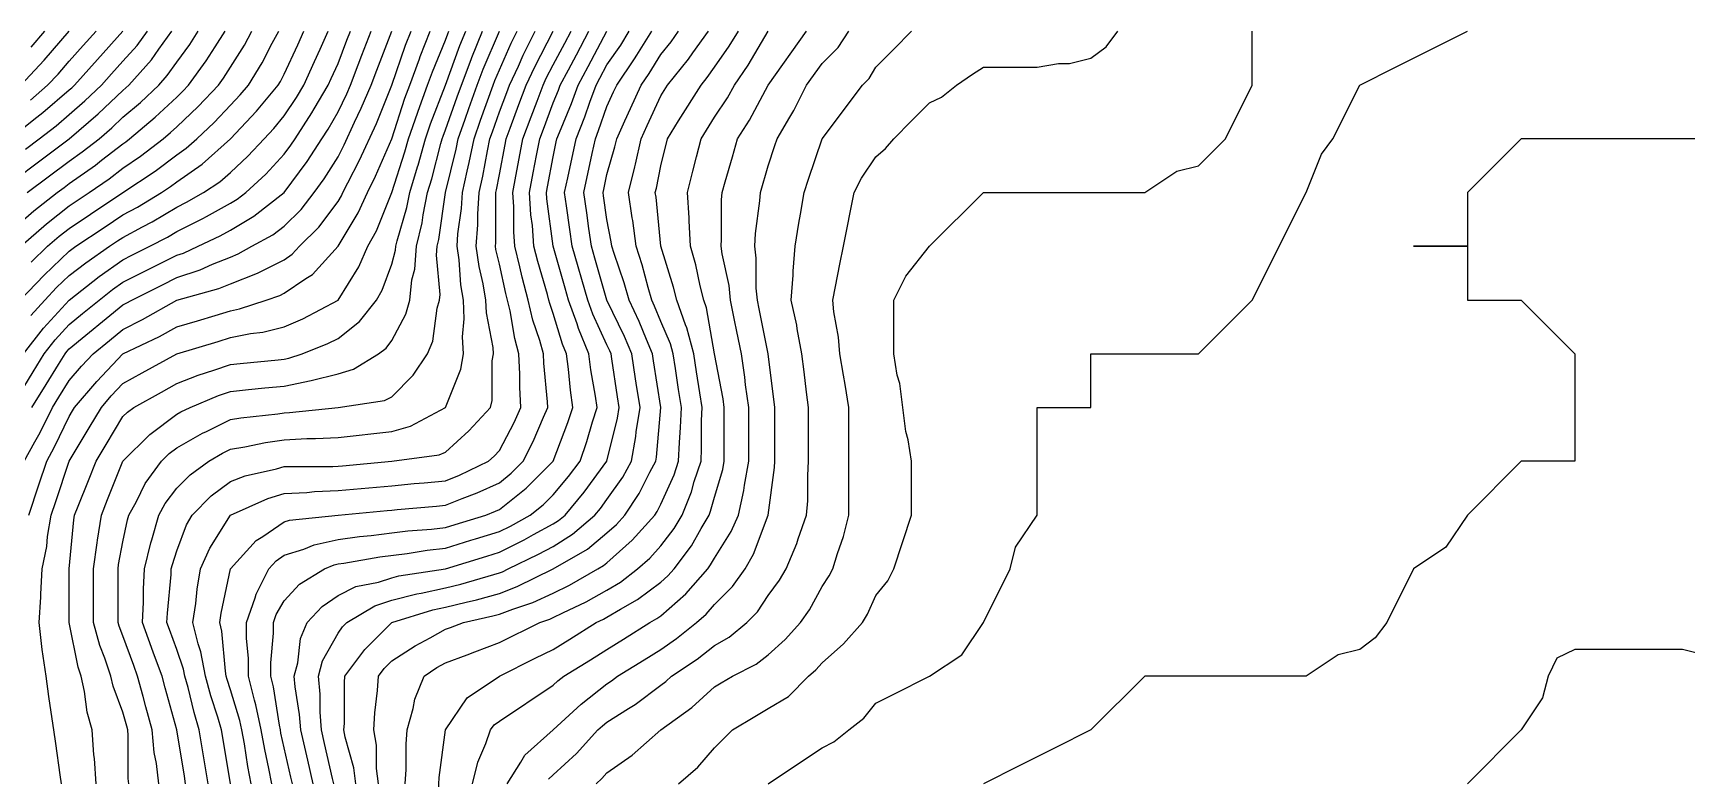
# Model space of a CAD drawing. Header units: inches. Extents: x 794995 to 811195, y 2485918 to 2508058.
# Drawn here: x 798725 to 799648, y 2490301 to 2490717 of the extents above; entities that cross this region are included whole.
import ezdxf

# ---------------------------------------------------------------- set-up
doc = ezdxf.new("R2010")
doc.units = ezdxf.units.IN
doc.header["$MEASUREMENT"] = 0
doc.layers.add('contour', color=7, linetype='Continuous')

msp = doc.modelspace()

# ---------------------------------------------------------------- linework, layer by layer
at = {"layer": 'contour'}
for points in [[(798715.16, 2490660.86), (798727.16, 2490670.36), (798730.53, 2490673), (798745.16, 2490685.63), (798746.62, 2490686.9), (798748.16, 2490688.36), (798760.95, 2490702.57), (798775.16, 2490718.36)], [(798715.16, 2490635.86), (798728.02, 2490645.5), (798745.16, 2490658.36), (798761.31, 2490672.21), (798775.16, 2490685.36), (798776.78, 2490686.74), (798778.49, 2490688.36), (798791.04, 2490702.48), (798795.16, 2490708.36), (798802.43, 2490718.36)], [(798715.16, 2490609.27), (798725.4, 2490618.12), (798738.49, 2490628.36), (798742.3, 2490631.22), (798745.16, 2490633.36), (798759.79, 2490643.73), (798763.16, 2490646.36), (798775.16, 2490655.63), (798776.78, 2490656.74), (798778.91, 2490658.36), (798793.16, 2490670.36), (798805.16, 2490681.69), (798808.59, 2490684.93), (798811.83, 2490688.36), (798821.61, 2490701.91), (798826.59, 2490709.79), (798832.16, 2490718.36)], [(798715.16, 2490512.11), (798725.16, 2490528.36), (798731.31, 2490538.36), (798737.33, 2490546.19), (798745.16, 2490554.73), (798752.66, 2490560.86), (798761.83, 2490568.36), (798769.31, 2490574.22), (798775.16, 2490578.36), (798788.49, 2490585.03), (798795.16, 2490588.36), (798805.16, 2490593.36), (798808.91, 2490594.61), (798817.16, 2490598.36), (798829.35, 2490604.17), (798835.16, 2490607.36), (798848.28, 2490615.24), (798865.16, 2490628.36), (798877.89, 2490645.63), (798886.16, 2490658.36), (798889.7, 2490663.82), (798895.16, 2490673.36), (798900.02, 2490683.5), (798902.08, 2490688.36), (798906.41, 2490699.61), (798908.49, 2490705.03), (798913.62, 2490718.36)], [(798717.89, 2490568.36), (798731.21, 2490582.31), (798745.16, 2490595.63), (798746.7, 2490596.82), (798748.91, 2490598.36), (798764.66, 2490608.86), (798775.16, 2490615.86), (798783.27, 2490620.25), (798796.59, 2490628.36), (798801.73, 2490631.79), (798805.16, 2490634.36), (798819.28, 2490644.24), (798835.16, 2490658.36), (798849.7, 2490673.82), (798861.83, 2490688.36), (798863.09, 2490690.43), (798865.16, 2490694.36), (798872.66, 2490710.86), (798876.07, 2490718.36)], [(798718.16, 2490688.36), (798731.31, 2490702.21), (798745.16, 2490718.36)], [(798718.16, 2490598.36), (798732.6, 2490610.92), (798745.16, 2490620.86), (798749.66, 2490623.86), (798756.41, 2490628.36), (798767.47, 2490636.05), (798775.16, 2490642), (798784.89, 2490648.63), (798797.66, 2490658.36), (798801.73, 2490661.79), (798805.16, 2490665.03), (798817.16, 2490676.36), (798828.49, 2490688.36), (798831.29, 2490692.23), (798835.16, 2490698.36), (798842.9, 2490710.62), (798847.16, 2490718.36)], [(798719.77, 2490538.36), (798730.81, 2490552.71), (798745.16, 2490568.36), (798761.99, 2490581.53), (798775.16, 2490590.86), (798780.16, 2490593.36), (798790.16, 2490598.36), (798800.02, 2490603.5), (798805.16, 2490606.54), (798819.7, 2490613.82), (798821.83, 2490615.03), (798835.16, 2490622.36), (798838.91, 2490624.61), (798843.73, 2490628.36), (798854.81, 2490638.71), (798865.16, 2490649.79), (798868.8, 2490654.72), (798871.16, 2490658.36), (798880.61, 2490672.91), (798881.83, 2490675.03), (798889.7, 2490688.36), (798891.41, 2490692.11), (798895.16, 2490700.36), (798900.16, 2490713.36), (798902.08, 2490718.36)], [(798720.16, 2490478.36), (798726.07, 2490489.27), (798729.01, 2490494.51), (798735.93, 2490508.36), (798739.44, 2490514.08), (798745.16, 2490523.36), (798752.02, 2490531.5), (798758.49, 2490538.36), (798767.66, 2490545.86), (798775.16, 2490552), (798786.07, 2490557.45), (798805.16, 2490568.36), (798828.73, 2490574.79), (798835.16, 2490577.36), (798850.16, 2490583.36), (798865.16, 2490590.86), (798869.6, 2490593.92), (798873.73, 2490598.36), (798884.44, 2490609.07), (798895.16, 2490623.36), (798897.03, 2490626.49), (798897.89, 2490628.36), (798900.61, 2490633.82), (798907.16, 2490646.36), (798916.59, 2490666.93), (798925.16, 2490688.36), (798932.85, 2490710.67), (798935.87, 2490718.36)], [(798720.87, 2490652.65), (798728.49, 2490658.36), (798737.84, 2490665.68), (798745.16, 2490672), (798753.94, 2490679.58), (798763.16, 2490688.36), (798768.84, 2490694.68), (798775.16, 2490701.7), (798783.05, 2490710.47), (798788.8, 2490718.36)], [(798721.83, 2490628.36), (798745.16, 2490645.86), (798752.48, 2490651.04), (798761.83, 2490658.36), (798769, 2490664.52), (798775.16, 2490670.36), (798784.89, 2490678.63), (798795.16, 2490688.36), (798799.86, 2490693.65), (798805.16, 2490701.22), (798812.43, 2490711.09), (798817.16, 2490718.36)], [(798722.66, 2490448.36), (798728.28, 2490465.24), (798732.66, 2490478.36), (798737.05, 2490486.47), (798745.16, 2490503.36), (798747.03, 2490506.49), (798748.16, 2490508.36), (798760.56, 2490522.96), (798775.16, 2490538.36), (798795.48, 2490548.04), (798805.16, 2490553.36), (798816.7, 2490556.82), (798826.59, 2490559.79), (798835.16, 2490562.36), (798840.16, 2490563.36), (798855.16, 2490568.36), (798862.66, 2490570.86), (798865.16, 2490572.11), (798877.16, 2490580.36), (798880.87, 2490582.65), (798895.16, 2490598.36), (798906.41, 2490617.11), (798911.52, 2490628.36), (798916.07, 2490637.45), (798925.16, 2490658.36), (798932.48, 2490681.04), (798935.16, 2490688.36), (798940.53, 2490703), (798941.04, 2490704.24), (798946.59, 2490718.36)], [(798723.53, 2490679.99), (798733.16, 2490688.36), (798739, 2490694.52), (798745.16, 2490701.7), (798753.05, 2490710.47), (798760.16, 2490718.36)], [(798723.73, 2490559.79), (798731.52, 2490568.36), (798738.18, 2490575.34), (798745.16, 2490582), (798754.39, 2490589.13), (798767.66, 2490598.36), (798772.16, 2490601.36), (798775.16, 2490603.36), (798786.07, 2490609.27), (798791.44, 2490612.08), (798805.16, 2490620.18), (798810.61, 2490622.91), (798820.16, 2490628.36), (798829.16, 2490634.36), (798835.16, 2490639.61), (798844.84, 2490648.68), (798853.91, 2490658.36), (798859.35, 2490664.17), (798865.16, 2490671.22), (798872.02, 2490681.5), (798876.07, 2490688.36), (798882.03, 2490701.49), (798885.16, 2490708.36), (798889.7, 2490718.36)], [(798723.94, 2490709.58), (798731.52, 2490718.36)], [(798723.94, 2490589.58), (798733.16, 2490598.36), (798739.58, 2490603.94), (798745.16, 2490608.36), (798757.16, 2490616.36), (798775.16, 2490628.36), (798793.16, 2490640.36), (798805.16, 2490649.36), (798810.45, 2490653.07), (798816.41, 2490658.36), (798826.07, 2490667.45), (798835.16, 2490677.11), (798840.61, 2490682.91), (798845.16, 2490688.36), (798852.75, 2490700.78), (798858.49, 2490711.69), (798862.16, 2490718.36)], [(798724.39, 2490508.36), (798732.3, 2490521.22), (798739.16, 2490532.36), (798742.85, 2490538.36), (798743.85, 2490539.67), (798745.16, 2490541.09), (798775.16, 2490565.63), (798776.98, 2490566.54), (798780.16, 2490568.36), (798796.83, 2490576.69), (798805.16, 2490580.86), (798818.28, 2490585.24), (798825.16, 2490588.36), (798835.16, 2490592.36), (798839.44, 2490594.07), (798847.16, 2490598.36), (798858.73, 2490604.79), (798865.16, 2490609.61), (798874.53, 2490618.99), (798881.83, 2490628.36), (798887.42, 2490636.1), (798895.16, 2490648.36), (798898.59, 2490654.93), (798904.39, 2490667.59), (798908.13, 2490675.39), (798913.62, 2490688.36), (798916.83, 2490696.69), (798925.16, 2490718.36)], [(798740.87, 2490298.36), (798740.16, 2490303.36), (798737.66, 2490320.86), (798736.59, 2490328.36), (798735.16, 2490338.36), (798733.91, 2490347.11), (798732.3, 2490358.36), (798730.16, 2490373.36), (798728.49, 2490388.36), (798729.28, 2490402.48), (798729.44, 2490404.08), (798730.16, 2490418.36), (798732.66, 2490430.86), (798733.16, 2490436.36), (798735.16, 2490448.36), (798737.66, 2490455.86), (798745.16, 2490478.36), (798756.41, 2490497.11), (798763.16, 2490508.36), (798768.67, 2490514.85), (798775.16, 2490521.7), (798785.87, 2490527.65), (798805.16, 2490538.36), (798828.24, 2490545.28), (798835.16, 2490547.36), (798846.41, 2490549.61), (798853.16, 2490550.36), (798865.16, 2490553.36), (798875.59, 2490557.93), (798895.16, 2490568.36), (798906.7, 2490586.82), (798911.83, 2490598.36), (798916.59, 2490606.93), (798925.16, 2490628.36), (798932.48, 2490651.04), (798934.53, 2490658.36), (798939.44, 2490672.65), (798939.79, 2490673.73), (798945.16, 2490688.36), (798947.84, 2490695.68), (798955.16, 2490713.36), (798956.49, 2490717.03), (798957.03, 2490718.36)], [(798760.16, 2490298.36), (798759.28, 2490312.48), (798759.01, 2490314.51), (798758.02, 2490328.36), (798755.16, 2490338.36), (798753.73, 2490349.79), (798751.83, 2490358.36), (798750.16, 2490363.36), (798745.16, 2490388.36), (798745.16, 2490418.36), (798747.77, 2490445.75), (798748.16, 2490448.36), (798750.16, 2490453.36), (798755.87, 2490467.65), (798760.16, 2490478.36), (798765.78, 2490487.74), (798775.16, 2490503.36), (798777.66, 2490505.86), (798781.16, 2490508.36), (798796.59, 2490516.93), (798805.16, 2490521.7), (798817.16, 2490526.36), (798825.93, 2490529.13), (798835.16, 2490532.36), (798840.61, 2490532.91), (798861.83, 2490535.03), (798865.16, 2490535.36), (798867.66, 2490535.86), (798875.16, 2490538.36), (798889.44, 2490544.08), (798895.16, 2490546.93), (798907.16, 2490556.36), (798916.59, 2490568.36), (798919.7, 2490573.82), (798925.16, 2490588.36), (798927.3, 2490596.22), (798927.47, 2490598.36), (798928.16, 2490601.36), (798933.49, 2490620.03), (798935.16, 2490628.36), (798939.44, 2490642.65), (798939.79, 2490643.73), (798943.91, 2490658.36), (798946.79, 2490666.73), (798955.16, 2490688.36), (798963.16, 2490710.36), (798966.41, 2490718.36)], [(798778.49, 2490298.36), (798778.16, 2490301.36), (798778.16, 2490325.36), (798777.89, 2490328.36), (798777.3, 2490330.5), (798775.16, 2490338.36), (798769.7, 2490352.91), (798768.49, 2490358.36), (798765.16, 2490368.36), (798762.3, 2490375.5), (798758.8, 2490388.36), (798758.8, 2490418.36), (798760.76, 2490432.76), (798761.04, 2490434.24), (798763.16, 2490448.36), (798766.59, 2490456.93), (798775.16, 2490478.36), (798790.16, 2490493.36), (798805.16, 2490504.61), (798807.56, 2490505.96), (798812.66, 2490508.36), (798828.49, 2490515.03), (798835.16, 2490517.36), (798845.16, 2490518.36), (798854.25, 2490519.27), (798865.16, 2490520.36), (798880.16, 2490523.36), (798895.16, 2490527.11), (798903.73, 2490529.79), (798917.66, 2490538.36), (798922, 2490541.52), (798925.16, 2490545.86), (798932.98, 2490560.54), (798935.16, 2490568.36), (798936.41, 2490579.61), (798938.02, 2490585.5), (798939.01, 2490598.36), (798942.03, 2490611.49), (798942.66, 2490615.86), (798945.16, 2490628.36), (798947.47, 2490636.05), (798952.55, 2490655.75), (798953.28, 2490658.36), (798953.76, 2490659.76), (798955.16, 2490663.36), (798961.68, 2490681.84), (798963.98, 2490688.36), (798969.44, 2490702.65), (798969.83, 2490703.69), (798975.78, 2490718.36)], [(798795.16, 2490298.36), (798793.91, 2490309.61), (798792.66, 2490315.86), (798791.52, 2490328.36), (798788.02, 2490341.22), (798786.41, 2490347.11), (798783.34, 2490358.36), (798781.16, 2490364.36), (798775.16, 2490380.86), (798773.02, 2490386.22), (798772.43, 2490388.36), (798772.43, 2490418.36), (798772.76, 2490420.76), (798775.16, 2490433.36), (798777.77, 2490445.75), (798778.49, 2490448.36), (798782.66, 2490455.86), (798787.66, 2490465.86), (798796.59, 2490478.36), (798800.87, 2490482.65), (798805.16, 2490485.86), (798819.56, 2490493.96), (798821.83, 2490495.03), (798835.16, 2490501.69), (798840.87, 2490502.65), (798861.63, 2490504.83), (798865.16, 2490505.36), (798868.02, 2490505.5), (798895.16, 2490508.36), (798921.16, 2490512.36), (798925.16, 2490514.36), (798937.16, 2490526.36), (798945.16, 2490538.36), (798948.1, 2490545.42), (798950.54, 2490563.75), (798951.83, 2490568.36), (798952.16, 2490571.36), (798950.16, 2490593.36), (798950.54, 2490598.36), (798951.41, 2490602.11), (798955.16, 2490628.36), (798961.01, 2490652.51), (798962.22, 2490658.36), (798966.07, 2490669.27), (798968.2, 2490675.32), (798972.81, 2490688.36), (798976.22, 2490697.3), (798985.16, 2490718.36)], [(798810.16, 2490298.36), (798809.44, 2490302.65), (798805.16, 2490328.36), (798798.73, 2490351.93), (798796.98, 2490358.36), (798792.3, 2490371.22), (798791.16, 2490374.36), (798786.07, 2490388.36), (798786.59, 2490399.79), (798786.59, 2490406.93), (798787.16, 2490418.36), (798790.76, 2490432.76), (798791.31, 2490434.51), (798795.16, 2490448.36), (798798.73, 2490454.79), (798805.16, 2490463.36), (798812.66, 2490470.86), (798823.16, 2490478.36), (798830.71, 2490482.81), (798835.16, 2490485.03), (798843.16, 2490486.36), (798854.72, 2490488.8), (798865.16, 2490490.36), (798877.79, 2490490.99), (798882.53, 2490490.99), (798895.16, 2490491.7), (798925.16, 2490495.03), (798935.59, 2490497.93), (798955.16, 2490508.36), (798963.73, 2490529.79), (798965.16, 2490538.36), (798964.63, 2490547.84), (798965.59, 2490557.93), (798965.16, 2490568.36), (798963.73, 2490576.93), (798962.66, 2490590.86), (798961.59, 2490598.36), (798962.08, 2490605.28), (798963.98, 2490619.54), (798964.53, 2490628.36), (798967.16, 2490640.36), (798968.33, 2490645.19), (798971.04, 2490658.36), (798974.72, 2490668.8), (798981.63, 2490688.36), (798982.61, 2490690.91), (798985.16, 2490696.93), (798991.83, 2490711.69), (798995.16, 2490718.36)], [(798822.66, 2490298.36), (798817.66, 2490328.36), (798814.84, 2490338.04), (798811.48, 2490352.05), (798809.77, 2490358.36), (798809.03, 2490362.23), (798805.16, 2490373.36), (798801.16, 2490384.36), (798799.7, 2490388.36), (798799.94, 2490393.58), (798802, 2490415.2), (798802.16, 2490418.36), (798802.76, 2490420.76), (798805.16, 2490428.36), (798810.61, 2490442.91), (798813.73, 2490448.36), (798824.44, 2490459.07), (798835.16, 2490467.11), (798843.34, 2490470.18), (798860.87, 2490474.07), (798865.16, 2490475.36), (798868.02, 2490475.5), (798892.3, 2490475.5), (798895.16, 2490475.63), (798897.66, 2490475.86), (798925.16, 2490478.36), (798951.63, 2490481.89), (798955.16, 2490483.36), (798968.2, 2490495.32), (798980.16, 2490508.36), (798981.16, 2490512.36), (798981.16, 2490534.36), (798981.83, 2490538.36), (798981.63, 2490541.89), (798977.96, 2490561.16), (798977.66, 2490568.36), (798976.16, 2490577.36), (798973.91, 2490587.11), (798972.3, 2490598.36), (798973.16, 2490610.36), (798973.16, 2490616.36), (798973.91, 2490628.36), (798975.93, 2490637.59), (798978.49, 2490651.69), (798979.86, 2490658.36), (798981.25, 2490662.27), (798985.16, 2490673.36), (798989.25, 2490684.27), (798990.78, 2490688.36), (798995.75, 2490698.95), (798998.49, 2490705.03), (799005.16, 2490718.36)], [(798835.16, 2490298.36), (798830.87, 2490324.07), (798830.16, 2490328.36), (798828.1, 2490335.42), (798824.25, 2490347.45), (798821.31, 2490358.36), (798818.71, 2490371.91), (798817.16, 2490376.36), (798814.16, 2490388.36), (798815.75, 2490398.95), (798816.59, 2490406.93), (798818.49, 2490418.36), (798823.62, 2490429.9), (798835.16, 2490448.36), (798855.93, 2490457.59), (798865.16, 2490460.36), (798877.79, 2490460.99), (798882.12, 2490461.4), (798895.16, 2490462), (798925.16, 2490464.73), (798937.66, 2490465.86), (798943.16, 2490466.36), (798955.16, 2490467.45), (798962.9, 2490470.62), (798979.16, 2490478.36), (798982.3, 2490481.22), (798985.16, 2490484.36), (798993.43, 2490500.08), (798997.16, 2490508.36), (798996.59, 2490519.79), (798996.59, 2490526.93), (798996.07, 2490538.36), (798993.73, 2490546.93), (798991.16, 2490562.36), (798989.77, 2490568.36), (798988.8, 2490572), (798985.16, 2490588.36), (798983.28, 2490596.49), (798983.02, 2490598.36), (798983.16, 2490600.36), (798983.16, 2490626.36), (798983.28, 2490628.36), (798983.62, 2490629.9), (798985.16, 2490638.36), (798988.32, 2490655.2), (798988.91, 2490658.36), (798991.16, 2490664.36), (798996.07, 2490677.45), (799000.16, 2490688.36), (799004.95, 2490698.57), (799015.16, 2490718.36)], [(798846.7, 2490298.36), (798844.84, 2490308.04), (798842.98, 2490320.54), (798841.59, 2490328.36), (798840.45, 2490333.65), (798835.16, 2490350.86), (798833.34, 2490356.54), (798832.85, 2490358.36), (798832.3, 2490361.22), (798830.36, 2490383.56), (798829.16, 2490388.36), (798829.94, 2490393.58), (798835.16, 2490418.36), (798849.44, 2490434.08), (798853.16, 2490436.36), (798865.16, 2490444.61), (798868.02, 2490445.5), (798895.16, 2490448.36), (798922.66, 2490450.86), (798925.16, 2490451.09), (798928.16, 2490451.36), (798950.16, 2490453.36), (798955.16, 2490453.82), (798964.39, 2490457.59), (798972.75, 2490460.78), (798985.16, 2490466.36), (798991.83, 2490471.69), (798998.49, 2490478.36), (799004.05, 2490489.47), (799009.7, 2490502.91), (799012.16, 2490508.36), (799012, 2490511.52), (799009.94, 2490533.14), (799009.7, 2490538.36), (799007.66, 2490545.86), (799003.91, 2490557.11), (799001.31, 2490568.36), (798997.89, 2490581.09), (798996.59, 2490586.93), (798993.73, 2490598.36), (798993.16, 2490606.36), (798993.16, 2490620.36), (798992.66, 2490628.36), (798994.39, 2490637.59), (798996.21, 2490647.31), (798998.28, 2490658.36), (799002.89, 2490670.63), (799006.16, 2490679.36), (799009.53, 2490688.36), (799011.33, 2490692.19), (799015.16, 2490699.61), (799021.68, 2490711.84), (799025.16, 2490718.36)], [(798858.24, 2490298.36), (798856.59, 2490306.93), (798854.25, 2490317.45), (798852.3, 2490328.36), (798849.28, 2490342.48), (798848.49, 2490345.03), (798845.16, 2490358.36), (798845.16, 2490368.36), (798844.16, 2490379.36), (798844.16, 2490388.36), (798849.01, 2490402.21), (798849.44, 2490404.08), (798856.59, 2490418.36), (798860.71, 2490422.81), (798865.16, 2490425.86), (798876.07, 2490429.27), (798881.83, 2490431.7), (798895.16, 2490434.73), (798907.16, 2490436.36), (798913.73, 2490436.93), (798925.16, 2490438.36), (798934.05, 2490439.47), (798947.33, 2490440.54), (798955.16, 2490441.44), (798960.45, 2490443.07), (798977.66, 2490448.36), (798983.09, 2490450.43), (798985.16, 2490451.36), (799000.16, 2490463.36), (799015.16, 2490478.36), (799023.43, 2490500.08), (799026.07, 2490508.36), (799024.76, 2490517.96), (799023.73, 2490529.79), (799022.66, 2490538.36), (799020.45, 2490543.65), (799015.16, 2490560.86), (799013.28, 2490566.49), (799012.85, 2490568.36), (799012, 2490571.52), (799006.59, 2490589.79), (799004.44, 2490598.36), (799003.62, 2490609.9), (799002.81, 2490616.01), (799002.03, 2490628.36), (799004.11, 2490639.41), (799005.93, 2490649.13), (799007.66, 2490658.36), (799009.7, 2490663.82), (799015.16, 2490678.36), (799018.09, 2490685.44), (799019.16, 2490688.36), (799023.73, 2490696.93), (799028.2, 2490705.32), (799035.16, 2490718.36)], [(798869.77, 2490298.36), (798868.91, 2490302.11), (798865.16, 2490318.36), (798863.34, 2490326.54), (798863.02, 2490328.36), (798862.43, 2490331.09), (798859.16, 2490352.36), (798857.66, 2490358.36), (798857.66, 2490365.86), (798859.16, 2490382.36), (798859.16, 2490388.36), (798860.71, 2490392.81), (798865.16, 2490400.36), (798873.73, 2490409.79), (798887.66, 2490418.36), (798892.94, 2490420.58), (798895.16, 2490421.09), (798898.32, 2490421.52), (798918.49, 2490425.03), (798933.73, 2490426.93), (798944.81, 2490428.71), (798955.16, 2490429.9), (798969.28, 2490434.24), (798971.83, 2490435.03), (798985.16, 2490439.13), (798991.31, 2490442.21), (799002.3, 2490448.36), (799009.53, 2490453.99), (799015.16, 2490459.61), (799023.73, 2490469.79), (799030.16, 2490478.36), (799034.05, 2490489.47), (799037.16, 2490500.36), (799039.7, 2490508.36), (799038.84, 2490514.68), (799036.27, 2490529.47), (799035.16, 2490538.36), (799029.28, 2490552.48), (799028.49, 2490555.03), (799023.73, 2490568.36), (799021.83, 2490575.03), (799015.16, 2490598.36), (799011.63, 2490624.83), (799011.41, 2490628.36), (799012, 2490631.52), (799015.16, 2490648.36), (799016.92, 2490656.6), (799017.3, 2490658.36), (799018.69, 2490661.89), (799025.4, 2490678.12), (799029.16, 2490688.36), (799034.72, 2490698.8), (799045.16, 2490718.36)], [(798881.31, 2490298.36), (798878.28, 2490311.49), (798877.16, 2490316.36), (798874.39, 2490328.36), (798873.73, 2490336.93), (798871.16, 2490352.36), (798870.61, 2490358.36), (798872.66, 2490365.86), (798874.16, 2490379.36), (798878.02, 2490388.36), (798886.27, 2490397.25), (798895.16, 2490403.36), (798905.16, 2490408.36), (798917.66, 2490410.86), (798925.16, 2490413.36), (798929.16, 2490414.36), (798955.16, 2490418.36), (798978.1, 2490425.42), (798985.16, 2490427.59), (798999.01, 2490434.51), (799004.25, 2490437.45), (799015.16, 2490443.36), (799018.24, 2490445.29), (799021.83, 2490448.36), (799032.43, 2490461.09), (799045.16, 2490478.36), (799051.16, 2490502.36), (799052.08, 2490508.36), (799051.16, 2490514.36), (799047.89, 2490535.63), (799047.47, 2490538.36), (799046.78, 2490539.98), (799045.16, 2490543.36), (799037.26, 2490560.47), (799034.44, 2490568.36), (799025.87, 2490598.36), (799024.53, 2490607.74), (799022.66, 2490620.86), (799021.59, 2490628.36), (799023.34, 2490636.54), (799028.02, 2490658.36), (799032.85, 2490670.67), (799035.69, 2490678.89), (799039.16, 2490688.36), (799041.25, 2490692.27), (799045.16, 2490699.61), (799052.85, 2490710.67), (799057.66, 2490718.36)], [(798892.85, 2490298.36), (798892.16, 2490301.36), (798887.66, 2490320.86), (798885.93, 2490328.36), (798885.16, 2490338.36), (798885.16, 2490348.36), (798884.25, 2490358.36), (798886.59, 2490366.93), (798895.16, 2490382.36), (798897.66, 2490385.86), (798900.16, 2490388.36), (798915.78, 2490397.74), (798925.16, 2490400.86), (798939.16, 2490404.36), (798941.52, 2490404.73), (798955.16, 2490407.65), (798963.73, 2490409.79), (798982, 2490415.2), (798985.16, 2490416.05), (798986.83, 2490416.7), (798990.16, 2490418.36), (799007.05, 2490426.47), (799015.16, 2490430.86), (799025.93, 2490437.59), (799038.49, 2490448.36), (799041.52, 2490452), (799045.16, 2490456.93), (799053.98, 2490469.54), (799058.8, 2490478.36), (799061.31, 2490492.21), (799061.52, 2490494.73), (799063.62, 2490508.36), (799061.52, 2490522), (799061.16, 2490524.36), (799059.01, 2490538.36), (799054.89, 2490548.09), (799045.16, 2490568.36), (799038.49, 2490591.69), (799036.59, 2490598.36), (799035.16, 2490608.36), (799033.91, 2490617.11), (799032.3, 2490628.36), (799036.98, 2490650.18), (799038.73, 2490658.36), (799040.54, 2490662.98), (799045.16, 2490676.36), (799048.91, 2490684.61), (799050.61, 2490688.36), (799060.56, 2490702.96), (799061.83, 2490705.03), (799070.16, 2490718.36)], [(798905.16, 2490298.36), (798904.05, 2490307.25), (798899.16, 2490324.36), (798898.49, 2490328.36), (798898.69, 2490331.89), (798898.69, 2490354.83), (798898.91, 2490358.36), (798910.16, 2490373.36), (798925.16, 2490388.36), (798948.1, 2490395.42), (798955.16, 2490396.93), (798966.59, 2490399.79), (798972.43, 2490401.09), (798985.16, 2490404.51), (798995.16, 2490408.36), (799015.16, 2490418.36), (799034.25, 2490429.27), (799045.16, 2490438.36), (799050.45, 2490443.07), (799055.16, 2490448.36), (799063.16, 2490460.36), (799069.16, 2490472.36), (799072.43, 2490478.36), (799072.85, 2490480.67), (799075.16, 2490508.36), (799071.16, 2490534.36), (799070.54, 2490538.36), (799067.16, 2490546.36), (799063.16, 2490556.36), (799057.66, 2490568.36), (799054.84, 2490578.04), (799049.16, 2490594.36), (799047.89, 2490598.36), (799047.56, 2490600.76), (799045.16, 2490613.36), (799043.28, 2490626.49), (799043.02, 2490628.36), (799043.39, 2490630.13), (799045.16, 2490638.36), (799049.6, 2490653.92), (799050.61, 2490658.36), (799055.16, 2490668.36), (799058.28, 2490675.24), (799064.25, 2490688.36), (799068.67, 2490694.85), (799075.16, 2490705.5), (799080.97, 2490712.56), (799085.16, 2490718.36)], [(798917.66, 2490298.36), (798916.59, 2490306.93), (798916.59, 2490319.79), (798915.16, 2490328.36), (798915.69, 2490337.84), (798917.16, 2490350.36), (798917.66, 2490358.36), (798920.87, 2490362.65), (798925.16, 2490366.93), (798938.2, 2490375.32), (798946.59, 2490379.79), (798955.16, 2490384.61), (798957.89, 2490385.63), (798965.16, 2490388.36), (798981.52, 2490392), (798985.16, 2490392.98), (798992.66, 2490395.86), (799003.91, 2490399.61), (799015.16, 2490404.73), (799024.25, 2490409.27), (799040.16, 2490418.36), (799043.34, 2490420.18), (799045.16, 2490421.69), (799059.28, 2490434.24), (799071.83, 2490448.36), (799073.16, 2490450.36), (799075.16, 2490454.36), (799082.66, 2490470.86), (799085.16, 2490478.36), (799085.59, 2490488.8), (799086.27, 2490497.25), (799086.7, 2490508.36), (799085.16, 2490518.36), (799083.34, 2490530.18), (799082.08, 2490538.36), (799080.61, 2490543.82), (799075.16, 2490556.36), (799071.73, 2490564.93), (799070.16, 2490568.36), (799068.1, 2490575.42), (799064.81, 2490588.02), (799061.52, 2490598.36), (799059.56, 2490612.76), (799059.28, 2490614.24), (799057.16, 2490628.36), (799060.76, 2490642.76), (799061.04, 2490644.24), (799064.25, 2490658.36), (799067.66, 2490665.86), (799075.16, 2490682.36), (799078.91, 2490688.36), (799090.68, 2490702.84), (799093.16, 2490706.36), (799101.83, 2490718.36)], [(798932.66, 2490298.36), (798933.16, 2490306.36), (798933.16, 2490320.36), (798933.73, 2490328.36), (798937.16, 2490340.36), (798938.02, 2490345.5), (798943.16, 2490358.36), (798950.36, 2490363.16), (798955.16, 2490365.86), (798967.16, 2490370.36), (798971.52, 2490372), (798985.16, 2490377.11), (799007.66, 2490388.36), (799013.28, 2490390.24), (799015.16, 2490391.09), (799020.61, 2490393.82), (799033.55, 2490399.97), (799045.16, 2490406.36), (799052.66, 2490410.86), (799062.3, 2490418.36), (799069.16, 2490424.36), (799075.16, 2490431.22), (799082.66, 2490440.86), (799087.16, 2490448.36), (799092.3, 2490461.22), (799093.91, 2490467.11), (799097.66, 2490478.36), (799097.96, 2490485.56), (799097.96, 2490501.16), (799098.24, 2490508.36), (799096.98, 2490516.54), (799095.16, 2490528.36), (799093.62, 2490538.36), (799089.7, 2490552.91), (799089.01, 2490554.51), (799084.16, 2490568.36), (799082.36, 2490575.56), (799075.16, 2490598.36), (799072.55, 2490625.75), (799072.16, 2490628.36), (799072.76, 2490630.76), (799075.16, 2490643.36), (799078.91, 2490658.36), (799085.16, 2490668.36), (799097.66, 2490688.36), (799101.02, 2490692.5), (799105.16, 2490698.36), (799113.43, 2490710.08), (799118.49, 2490718.36)], [(798951.16, 2490294.36), (798951.63, 2490301.89), (798955.16, 2490328.36), (798967.16, 2490346.36), (798985.16, 2490358.36), (799005.16, 2490368.36), (799015.16, 2490373.36), (799024.39, 2490379.13), (799039.16, 2490388.36), (799043.22, 2490390.3), (799045.16, 2490391.36), (799052.66, 2490395.86), (799062.3, 2490401.22), (799075.16, 2490410.86), (799079.16, 2490414.36), (799082.66, 2490418.36), (799092.3, 2490431.22), (799097.66, 2490440.86), (799102.16, 2490448.36), (799103.02, 2490450.5), (799105.16, 2490458.36), (799109.77, 2490473.75), (799110.61, 2490478.36), (799110.61, 2490508.36), (799109.96, 2490513.16), (799105.16, 2490538.36), (799100.71, 2490563.92), (799099.16, 2490568.36), (799097.16, 2490576.36), (799094.72, 2490587.93), (799091.83, 2490598.36), (799091.04, 2490612.48), (799091.04, 2490614.24), (799090.16, 2490628.36), (799093.16, 2490640.36), (799095.16, 2490648.36), (799097.66, 2490658.36), (799105.16, 2490670.36), (799112.36, 2490681.16), (799116.41, 2490688.36), (799124.05, 2490699.47), (799135.16, 2490718.36)], [(798970.16, 2490298.36), (798973.16, 2490310.36), (798977.66, 2490320.86), (798980.16, 2490328.36), (798982.3, 2490331.22), (798985.16, 2490333.36), (799015.16, 2490353.36), (799017.77, 2490355.75), (799021.16, 2490358.36), (799035.93, 2490367.59), (799045.16, 2490373.36), (799054.39, 2490379.13), (799069.16, 2490388.36), (799073.02, 2490390.5), (799075.16, 2490392.11), (799089.16, 2490404.36), (799101.41, 2490418.36), (799103.02, 2490420.5), (799105.16, 2490424.36), (799114.39, 2490439.13), (799118.49, 2490448.36), (799121.52, 2490462), (799121.83, 2490465.03), (799124.25, 2490478.36), (799124.25, 2490508.36), (799122.53, 2490520.99), (799122.12, 2490525.32), (799120.16, 2490538.36), (799117.66, 2490550.86), (799116.41, 2490557.11), (799114.16, 2490568.36), (799113.34, 2490576.54), (799109.44, 2490594.07), (799108.91, 2490598.36), (799109.16, 2490602.36), (799109.16, 2490624.36), (799109.44, 2490628.36), (799111.16, 2490634.36), (799115.16, 2490648.36), (799118.02, 2490658.36), (799124.72, 2490668.8), (799135.16, 2490688.36), (799156.59, 2490718.36)], [(798989.44, 2490298.36), (798997.16, 2490310.36), (798999.28, 2490314.24), (799015.16, 2490328.36), (799030.76, 2490342.76), (799045.16, 2490354.07), (799047.77, 2490355.75), (799051.16, 2490358.36), (799065.93, 2490367.59), (799075.16, 2490373.36), (799084.05, 2490379.47), (799095.16, 2490388.36), (799100.54, 2490392.98), (799105.16, 2490398.36), (799115.16, 2490408.36), (799122.3, 2490418.36), (799126.98, 2490426.54), (799135.16, 2490448.36), (799138.69, 2490474.83), (799138.91, 2490478.36), (799138.91, 2490508.36), (799135.16, 2490538.36), (799130.16, 2490563.36), (799129.16, 2490568.36), (799128.49, 2490575.03), (799128.49, 2490591.69), (799127.66, 2490598.36), (799128.1, 2490605.42), (799130.54, 2490623.75), (799130.87, 2490628.36), (799135.16, 2490643.36), (799138.91, 2490654.61), (799140.16, 2490658.36), (799147.16, 2490670.36), (799149.44, 2490674.08), (799156.59, 2490688.36), (799165.16, 2490700.36), (799174.16, 2490709.36), (799180.16, 2490718.36)], [(799012.55, 2490300.97), (799015.16, 2490303.36), (799028.2, 2490315.32), (799040.16, 2490328.36), (799042.76, 2490330.76), (799045.16, 2490332.65), (799057.16, 2490340.36), (799060.87, 2490342.65), (799075.16, 2490353.36), (799078.02, 2490355.5), (799081.16, 2490358.36), (799095.56, 2490367.96), (799105.16, 2490375.5), (799113.34, 2490380.18), (799123.16, 2490388.36), (799129.16, 2490394.36), (799135.16, 2490403.36), (799141.48, 2490412.05), (799145.16, 2490418.36), (799151.04, 2490432.48), (799151.83, 2490435.03), (799156.59, 2490448.36), (799157.16, 2490456.36), (799157.16, 2490470.36), (799157.66, 2490478.36), (799157.66, 2490508.36), (799156.59, 2490516.93), (799155.16, 2490528.36), (799153.91, 2490538.36), (799151.31, 2490552.21), (799151.04, 2490554.24), (799148.02, 2490568.36), (799149.01, 2490582.21), (799149.01, 2490584.51), (799150.16, 2490598.36), (799152.3, 2490611.22), (799153.16, 2490616.36), (799155.16, 2490628.36), (799157.66, 2490635.86), (799165.16, 2490658.36), (799187.66, 2490688.36), (799191.41, 2490692.11), (799195.16, 2490698.36), (799205.16, 2490708.36), (799215.16, 2490718.36)], [(799039.16, 2490298.36), (799042.3, 2490301.22), (799045.16, 2490304.36), (799059.28, 2490314.24), (799075.16, 2490328.36), (799092.53, 2490340.99), (799105.16, 2490352.36), (799108.91, 2490354.61), (799115.16, 2490358.36), (799128.49, 2490365.03), (799135.16, 2490370.36), (799144.63, 2490378.89), (799153.16, 2490388.36), (799158.1, 2490395.42), (799165.16, 2490408.36), (799169.16, 2490414.36), (799171.16, 2490418.36), (799173.73, 2490426.93), (799177.16, 2490436.36), (799180.16, 2490448.36), (799180.16, 2490508.36), (799178.02, 2490521.22), (799177.16, 2490526.36), (799175.16, 2490538.36), (799174.39, 2490547.59), (799171.83, 2490561.69), (799171.16, 2490568.36), (799172.66, 2490575.86), (799175.16, 2490588.36), (799177.16, 2490598.36), (799183.16, 2490628.36), (799187.16, 2490636.36), (799195.16, 2490648.36), (799200.61, 2490652.91), (799205.16, 2490658.36), (799215.16, 2490668.36), (799225.16, 2490678.36), (799231.83, 2490681.69), (799240.16, 2490688.36), (799249.16, 2490694.36), (799255.16, 2490698.36), (799285.16, 2490698.36), (799297.16, 2490700.36), (799303.16, 2490700.36), (799315.16, 2490703.36), (799323.73, 2490709.79), (799330.16, 2490718.36)], [(799085.16, 2490298.36), (799095.93, 2490307.59), (799105.16, 2490318.36), (799110.16, 2490323.36), (799115.16, 2490328.36), (799127.66, 2490335.86), (799135.16, 2490340.36), (799146.41, 2490347.11), (799157.66, 2490358.36), (799161.63, 2490361.89), (799165.16, 2490365.86), (799177.16, 2490376.36), (799187.66, 2490388.36), (799190.54, 2490392.98), (799195.16, 2490403.36), (799201.83, 2490411.69), (799205.16, 2490418.36), (799215.16, 2490448.36), (799215.16, 2490478.36), (799213.16, 2490490.36), (799211.83, 2490495.03), (799208.49, 2490521.7), (799207.16, 2490526.36), (799205.16, 2490538.36), (799205.16, 2490568.36), (799211.83, 2490581.7), (799225.16, 2490598.36), (799255.16, 2490628.36), (799345.16, 2490628.36), (799363.16, 2490640.36), (799375.16, 2490643.36), (799390.16, 2490658.36), (799405.16, 2490688.36), (799405.16, 2490718.36)], [(799135.16, 2490298.36), (799153.16, 2490310.36), (799165.16, 2490318.36), (799171.83, 2490321.69), (799180.16, 2490328.36), (799188.49, 2490335.03), (799195.16, 2490343.36), (799205.16, 2490348.36), (799225.16, 2490358.36), (799243.16, 2490370.36), (799255.16, 2490388.36), (799270.16, 2490418.36), (799273.16, 2490430.36), (799285.16, 2490448.36), (799285.16, 2490508.36), (799315.16, 2490508.36), (799315.16, 2490538.36), (799375.16, 2490538.36), (799405.16, 2490568.36), (799435.16, 2490628.36), (799443.73, 2490649.79), (799450.16, 2490658.36), (799465.16, 2490688.36), (799485.16, 2490698.36), (799495.16, 2490703.36), (799505.16, 2490708.36), (799525.16, 2490718.36)], [(799705.16, 2490658.36), (799555.16, 2490658.36), (799525.16, 2490628.36), (799525.16, 2490598.36), (799495.16, 2490598.36), (799525.16, 2490598.36), (799525.16, 2490568.36), (799555.16, 2490568.36), (799585.16, 2490538.36), (799585.16, 2490478.36), (799555.16, 2490478.36), (799525.16, 2490448.36), (799513.16, 2490430.36), (799495.16, 2490418.36), (799480.16, 2490388.36), (799473.73, 2490379.79), (799465.16, 2490373.36), (799453.16, 2490370.36), (799435.16, 2490358.36), (799345.16, 2490358.36), (799315.16, 2490328.36), (799295.16, 2490318.36), (799285.16, 2490313.36), (799275.16, 2490308.36), (799255.16, 2490298.36)], [(799657.16, 2490370.36), (799645.16, 2490373.36), (799585.16, 2490373.36), (799575.16, 2490368.36), (799570.16, 2490358.36), (799567.16, 2490346.36), (799555.16, 2490328.36), (799525.16, 2490298.36)]]:
    msp.add_lwpolyline(points, dxfattribs=at)

doc.saveas('drawing.dxf')
